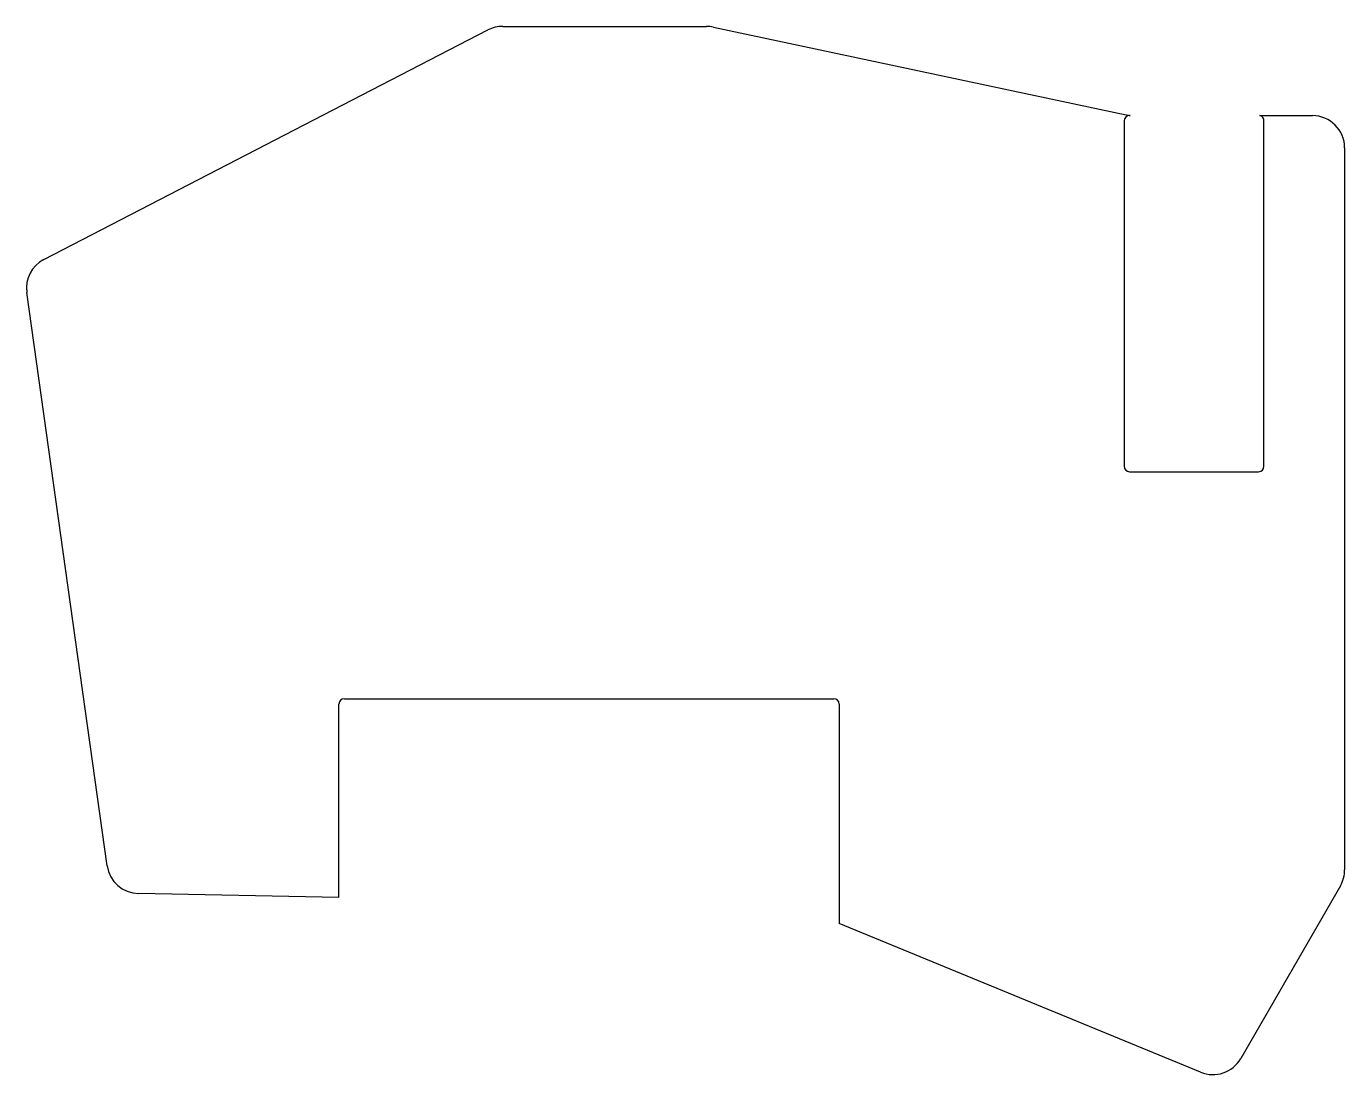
# Model space of a CAD drawing. Header units: millimetres. Extents: x -19 to 104, y -31 to 66.
import ezdxf

# ---------------------------------------------------------------- set-up
doc = ezdxf.new("R2010")
doc.units = ezdxf.units.MM

msp = doc.modelspace()

# ---------------------------------------------------------------- linework, layer by layer
for p, q in [((25.78, 66.45), (44.73, 66.45)), ((45.36, 66.38), (83.74, 58.22)), ((-16.89, 44.79), (24.4, 66.12)), ((83.55, 57.66), (83.55, 25.55)), ((84.12, 58.16), (84.05, 58.16)), ((96.15, 58.15), (101.05, 58.15)), ((96.55, 25.55), (96.55, 57.66)), ((104.05, 55.15), (104.05, -11.95)), ((-10.99, -11.59), (-18.48, 41.71)), ((84.05, 25.05), (96.05, 25.05)), ((11.05, 3.95), (56.55, 3.95)), ((10.55, -14.54), (10.55, 3.45)), ((57.05, 3.45), (57.05, -16.96)), ((103.65, -13.45), (94.39, -29.5)), ((10.55, -14.54), (-8.08, -14.17)), ((90.65, -30.78), (57.05, -16.96))]:
    msp.add_line(p, q)
for centre, radius, start, end in [((25.78, 63.45), 3, 90, 117.3167), ((44.73, 63.45), 3, 77.9855, 90), ((84.05, 57.66), 0.5, 90, 180), ((84.36, 61.15), 3, 257.9855, 265.3205), ((96.05, 57.66), 0.5, 0, 78.5217), ((101.05, 55.15), 3, 0, 90), ((-15.51, 42.12), 3, 117.3167, 188), ((84.05, 25.55), 0.5, 180, 270), ((96.05, 25.55), 0.5, 270, 0), ((11.05, 3.45), 0.5, 90, 180), ((56.55, 3.45), 0.5, 0, 90), ((-8.02, -11.17), 3, 188, 268.8605), ((101.05, -11.95), 3, 330.0227, 0), ((91.79, -28), 3, 247.6404, 330.0227)]:
    msp.add_arc(centre, radius, start, end)

doc.saveas('drawing.dxf')
